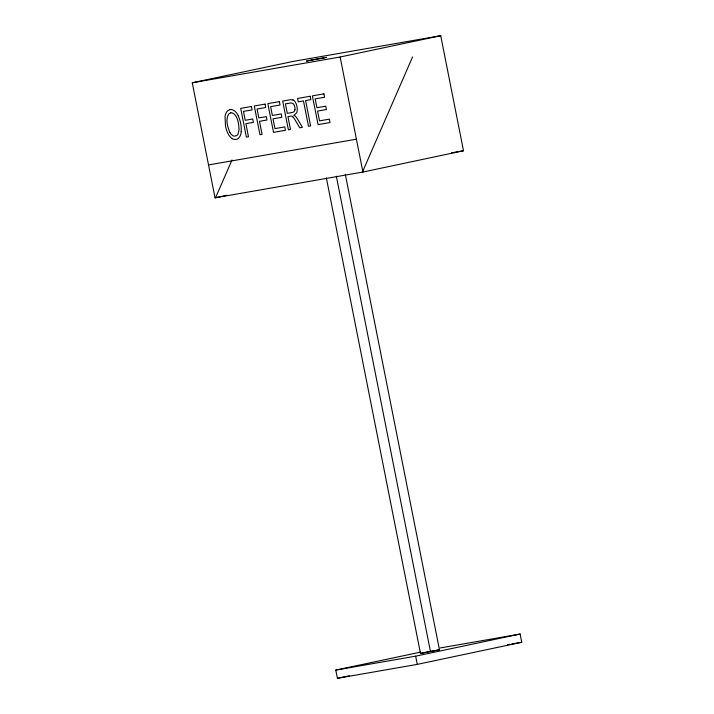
<?xml version="1.0" encoding="UTF-8"?>
<svg xmlns="http://www.w3.org/2000/svg" width="714" height="714" viewBox="0 0 714 714"><rect width="100%" height="100%" fill="white"/><g stroke="black" fill="none" stroke-linecap="round" stroke-linejoin="round"><path stroke-width="1.07" d="M241.234 131.706L241.127 132.563A11.629 7.033 78 0 1 239.547 136.99A12.593 7.613 78 0 1 236.272 139.382A13.745 8.309 78 0 1 235.727 139.453A11.942 7.22 78 0 1 231.863 138.382M215.566 197.716L231.988 160.016M362.4 172.136L412.549 56.986M294.043 115.275L296.605 112.83A6.444 3.891 78 0 0 296.908 112.018A7.488 4.525 78 0 0 297.238 108.501L297.06 107.046A9.095 5.498 78 0 0 295.346 102.209A6.283 3.793 78 0 0 292.99 99.898M192.262 82.77L292.847 61.466L440.725 35.7L463.502 150.743L362.926 172.047L215.039 197.814L192.262 82.77L340.141 57.004L440.725 35.7M215.039 197.814L226.936 195.288M440.243 647.955L520.113 634.041L521.738 642.261L417.271 664.386L337.401 678.3L335.776 670.08L420.653 652.105M326.352 177.929L420.501 653.453L429.48 651.552M420.501 653.453L439.467 649.811L345.308 174.287M335.776 670.08L415.646 656.166L520.113 634.041M337.401 678.3L349.369 675.765M208.533 164.943L356.42 139.176M451.453 152.841L463.502 150.743M430.48 651.373L439.467 649.811M507.511 644.733L509.707 644.358M511.893 643.974L521.738 642.261M292.99 99.951L290.527 99.71L282.682 101.049L288.376 129.787L290.482 129.421L287.956 116.659L290.509 116.212A10.505 6.346 78 0 1 291.607 116.132A5.15 3.115 78 0 1 292.722 116.766L292.874 116.891M229.872 132.34C227.552 127.003 225.579 120.264 228.266 114.74A8.389 5.069 78 0 1 229.997 113.187L230.256 113.089A9.594 5.801 78 0 1 230.792 112.946M340.141 57.004L362.926 172.047M336.33 176.188L430.488 651.712M415.646 656.166L417.271 664.386M231.863 138.391A12.718 7.684 78 0 1 227.855 133.268A18.002 10.88 78 0 1 225.517 126.253L225.026 116.436A12.673 7.658 78 0 1 225.276 115.24A13.129 7.934 78 0 1 225.794 113.633L226.222 112.714A11.174 6.756 78 0 1 227.891 110.652L229.319 109.876A14.61 8.836 78 0 1 230.131 109.67M238.164 115.802A19.126 11.567 78 0 1 241.162 131.671M230.113 109.554A12.352 7.47 78 0 1 238.271 115.695M229.872 132.34A9.559 5.774 78 0 0 230.872 133.848A9.987 6.042 78 0 0 231.416 134.482L232.237 135.249A7.925 4.793 78 0 0 234.201 136.169L236.709 135.624A7.881 4.766 78 0 0 237.949 134.232L239.101 129.68L238.521 123.629A16.306 9.853 78 0 0 236.539 117.266M230.765 112.758A8.827 5.337 78 0 1 236.495 117.31M292.883 116.855A10.781 6.515 78 0 1 294.266 118.676A30.274 18.296 78 0 1 294.775 119.399L299.773 127.797L302.433 127.342L298.104 119.997A20.171 12.192 78 0 0 295.605 116.462A9.648 5.837 78 0 0 294.043 115.302M294.918 109.715A4.32 2.615 78 0 1 293.802 111.795L293.481 112.027A13.709 8.291 78 0 1 291.839 112.553L287.305 113.365L285.421 103.851L291.116 102.914L293.329 103.833A4.516 2.731 78 0 1 294.641 106.315L294.703 106.547A5.248 3.168 78 0 1 294.909 109.706M311.75 59.958L306.449 61.083L326.539 57.388L311.75 59.958M251.435 106.493L240.68 108.367L246.375 137.106L248.481 136.74L245.893 123.683L253.381 122.38L252.711 118.988L245.223 120.291L243.465 111.384L252.113 109.885L251.435 106.493M265.046 104.119L254.291 105.993L259.976 134.732L262.092 134.366L259.503 121.309L266.991 120.006L266.322 116.614L258.834 117.917L257.076 109.019L265.724 107.511L265.046 104.119M279.361 101.62L267.83 103.628L273.524 132.376L285.43 130.296L284.752 126.905L274.961 128.618L273.025 118.827L281.851 117.292L281.182 113.919L272.355 115.463L270.615 106.654L280.04 105.012L279.361 101.62M310.188 96.256L297.542 98.461L298.22 101.852L303.468 100.933L308.493 126.28L310.599 125.914L305.583 100.567L310.858 99.648L310.188 96.256M323.924 93.864L312.393 95.872L318.087 124.611L329.984 122.54L329.315 119.149L319.524 120.853L317.587 111.072L326.414 109.528L325.745 106.163L316.918 107.698L315.177 98.889L324.602 97.256L323.924 93.864"/></g></svg>
